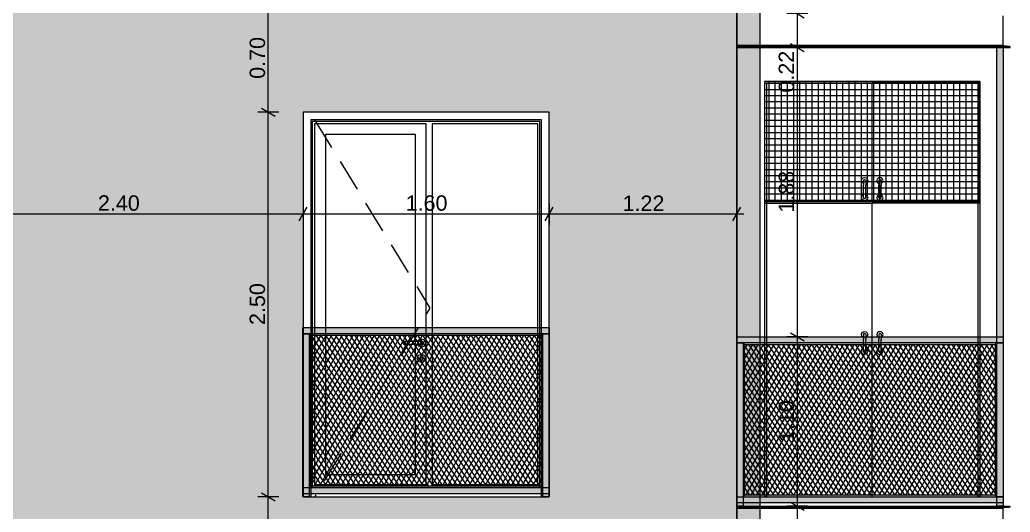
# Model space of a CAD drawing. Header units: millimetres. Extents: x 475206255 to 476720147, y 4620882299 to 4621447368.
# Drawn here: x 475423225 to 475429663, y 4621138845 to 4621142045 of the extents above; entities that cross this region are included whole.
import ezdxf

# ---------------------------------------------------------------- set-up
doc = ezdxf.new("R2010")
doc.units = ezdxf.units.MM
doc.header["$MEASUREMENT"] = 0
doc.linetypes.add('Hidden Line', pattern=[317.5, 211.666667, -105.833333])
for name, color, linetype, lineweight in [('2D Drafting - General_Pen_No__30_Pen_No__9_Pen_No__9_Pen_No__253', 252, 'Continuous', 0), ('2D Drafting - General_Pen_No__30_Pen_No__9_Pen_No__9_Pen_No__7', 7, 'Continuous', 0), ('2D Drafting - General_Pen_No__7_Pen_No__7', 7, 'Continuous', 0), ('Dimensioning - General_Pen_No__142', 142, 'Continuous', 0), ('New_2D Drafting - General_Pen_No__250', 7, 'Continuous', 0), ('New_2D Drafting - General_Pen_No__30_Pen_No__9_Pen_No__9_Pen_No__255', 255, 'Continuous', 0), ('New_2D Drafting - General_Pen_No__30_Pen_No__9_Pen_No__9_Pen_No__7', 7, 'Continuous', 0), ('New_2D Drafting - General_Pen_No__4', 7, 'Continuous', 0), ('New_2D Drafting - General_Pen_No__7', 7, 'Continuous', 0), ('New_reg_nak_Pen_No__7', 7, 'Continuous', 0), ('New_Structural - Bearing_Pen_No__250', 7, 'Continuous', 0), ('Structural - Bearing_Pen_No__7', 7, 'Continuous', 0), ('zoma_Pen_No__142', 142, 'Continuous', 0)]:
    doc.layers.add(name, color=color, linetype=linetype, lineweight=lineweight)
doc.layers.add('Dimensioning - General', color=7, linetype='Continuous')
doc.layers.add('zoma', color=7, linetype='Continuous')
doc.layers.add('New_2D Drafting - General_Pen_No__254', color=7, linetype='Continuous', lineweight=0, true_color=0xcccccc)
doc.styles.add('GENERATED_STYLE_2', font='arial.ttf')
doc.dimstyles.new('GENERATED_STYLE__1', dxfattribs={"dimtxt": 100, "dimasz": 68.640772, "dimexe": 0.18, "dimexo": 0.0625, "dimgap": 0, "dimtad": 1, "dimlfac": 0.001, "dimzin": 0, "dimdsep": 46, "dimtxsty": 'GENERATED_STYLE_2', "dimblk": 'ARROWHEAD_2', "dimblk1": 'ARROWHEAD_2', "dimblk2": 'ARROWHEAD_2', "dimcen": 0.09, "dimse1": 1, "dimse2": 1, "dimclrd": 142, "dimclre": 142, "dimclrt": 142, "dimadec": 0, "dimazin": 0, "dimtfac": 1, "dimtdec": 4, "dimtmove": 0, "dimatfit": 3, "dimfxl": 1, "dimtolj": 1, "dimtzin": 0, "dimarcsym": 0})
doc.dimstyles.new('GENERATED_STYLE__18', dxfattribs={"dimtxt": 100, "dimasz": 68.640772, "dimexe": 0.18, "dimexo": 0.0625, "dimgap": 0, "dimtad": 1, "dimtih": 1, "dimtoh": 1, "dimlfac": 0.001, "dimzin": 0, "dimdsep": 46, "dimtxsty": 'GENERATED_STYLE_2', "dimblk": 'ARROWHEAD_2', "dimblk1": 'ARROWHEAD_2', "dimblk2": 'ARROWHEAD_2', "dimcen": 0.09, "dimse1": 1, "dimse2": 1, "dimclrd": 142, "dimclre": 142, "dimclrt": 142, "dimadec": 0, "dimazin": 0, "dimtfac": 1, "dimtdec": 4, "dimtmove": 0, "dimatfit": 3, "dimfxl": 1, "dimtolj": 1, "dimtzin": 0, "dimarcsym": 0})
doc.dimstyles.new('GENERATED_STYLE__3', dxfattribs={"dimtxt": 200, "dimasz": 64.421331, "dimexe": 0.18, "dimexo": 3, "dimgap": 0, "dimtad": 1, "dimtih": 1, "dimtoh": 1, "dimlfac": 0.001, "dimzin": 0, "dimdsep": 46, "dimtxsty": 'GENERATED_STYLE_2', "dimblk": 'ARROWHEAD_2', "dimblk1": 'ARROWHEAD_2', "dimblk2": 'ARROWHEAD_2', "dimcen": 0.09, "dimclrd": 142, "dimclre": 142, "dimclrt": 142, "dimadec": 0, "dimazin": 0, "dimtfac": 1, "dimtdec": 4, "dimtmove": 0, "dimatfit": 3, "dimfxl": 1, "dimtolj": 1, "dimtzin": 0, "dimarcsym": 0})
pattern_1 = [(60, (475826095.757, 4621095193.19), (-25.9807621, 15), []), (124.306619, (475826095.757, 4621095193.19), (23.8156986, 11.25), [])]

# ---------------------------------------------------------------- blocks, each defined once
blk = doc.blocks.new('*D550', base_point=(475826095.8, 4621095193.2))
at = {"layer": 'Dimensioning - General_Pen_No__142', "color": 142, "linetype": 'Continuous', "lineweight": 0, "transparency": 16777216}
for p, q in [((475424908.2, 4621138945), (475424772.7, 4621138945)), ((475424795.3, 4621138971.1), (475424885.6, 4621138918.9)), ((475424840.5, 4621138244.9), (475424840.5, 4621138945)), ((475424908.2, 4621138244.9), (475424772.7, 4621138244.9)), ((475424795.3, 4621138271), (475424885.6, 4621138218.9))]:
    blk.add_line(p, q, dxfattribs=at)
at = {"layer": 'Dimensioning - General_Pen_No__142', "color": 142, "lineweight": 0, "transparency": 16777216, "insert": (475424820.5, 4621138461.5), "char_height": 100, "attachment_point": 7, "rotation": 90, "style": 'GENERATED_STYLE_2'}
blk.add_mtext('\\A1;{\\pql;\\fArial|b0|i0|c204|p0;\\W1.000000;0.70}', dxfattribs=at)
blk = doc.blocks.new('ARROWHEAD_2')
at = {"color": 0, "linetype": 'Continuous', "lineweight": 0}
for p, q in [((0, 0), (-1, 0)), ((-0.378, -0.655), (0.378, 0.655))]:
    blk.add_line(p, q, dxfattribs=at)
blk = doc.blocks.new('*D551', base_point=(475826095.8, 4621095193.2))
at = {"layer": 'Dimensioning - General_Pen_No__142', "color": 142, "linetype": 'Continuous', "lineweight": 0, "transparency": 16777216}
for p, q in [((475424908.2, 4621141444.9), (475424772.7, 4621141444.9)), ((475424795.3, 4621141471), (475424885.6, 4621141418.9)), ((475424840.5, 4621138945), (475424840.5, 4621141444.9)), ((475424908.2, 4621138945), (475424772.7, 4621138945)), ((475424795.3, 4621138971.1), (475424885.6, 4621138918.9))]:
    blk.add_line(p, q, dxfattribs=at)
at = {"layer": 'Dimensioning - General_Pen_No__142', "color": 142, "lineweight": 0, "transparency": 16777216, "insert": (475424820.5, 4621140061.5), "char_height": 100, "attachment_point": 7, "rotation": 90, "style": 'GENERATED_STYLE_2'}
blk.add_mtext('\\A1;{\\pql;\\fArial|b0|i0|c204|p0;\\W1.000000;2.50}', dxfattribs=at)
blk = doc.blocks.new('*D552', base_point=(475826095.8, 4621095193.2))
at = {"layer": 'Dimensioning - General_Pen_No__142', "color": 142, "linetype": 'Continuous', "lineweight": 0, "transparency": 16777216}
for p, q in [((475424908.2, 4621142145), (475424772.7, 4621142145)), ((475424795.3, 4621142171.1), (475424885.6, 4621142118.9)), ((475424840.5, 4621141444.9), (475424840.5, 4621142145)), ((475424908.2, 4621141444.9), (475424772.7, 4621141444.9)), ((475424795.3, 4621141471), (475424885.6, 4621141418.9))]:
    blk.add_line(p, q, dxfattribs=at)
at = {"layer": 'Dimensioning - General_Pen_No__142', "color": 142, "lineweight": 0, "transparency": 16777216, "insert": (475424820.5, 4621141661.5), "char_height": 100, "attachment_point": 7, "rotation": 90, "style": 'GENERATED_STYLE_2'}
blk.add_mtext('\\A1;{\\pql;\\fArial|b0|i0|c204|p0;\\W1.000000;0.70}', dxfattribs=at)
blk = doc.blocks.new('*D1528', base_point=(475826095.8, 4621095193.2))
at = {"layer": 'zoma_Pen_No__142', "color": 142, "linetype": 'Continuous', "lineweight": 0, "transparency": 16777216}
for p, q in [((475420940.3, 4621126583.3), (475420891.4, 4621126498.5)), ((475420915.9, 4621126477.3), (475420915.9, 4621126604.5)), ((475427440.3, 4621126583.3), (475427391.4, 4621126498.5)), ((475427415.9, 4621126477.3), (475427415.9, 4621126604.5)), ((475420915.9, 4621126540.9), (475427415.9, 4621126540.9))]:
    blk.add_line(p, q, dxfattribs=at)
at = {"layer": 'zoma_Pen_No__142', "color": 142, "lineweight": 0, "transparency": 16777216, "char_height": 200, "attachment_point": 7, "style": 'GENERATED_STYLE_2'}
for s, insert in [('\\A1;{\\pql;\\fArial|b0|i0|c204|p0;\\W1.000000;6.50}', (475423898.9, 4621126580.9)), ('\\A1;{\\pql;\\fArial|b0|i0|c204|p0;\\W1.000000;0.40}', (475426857.5, 4621126580.9))]:
    blk.add_mtext(s, dxfattribs=dict(at, insert=insert))
blk = doc.blocks.new('*D1529', base_point=(475826095.8, 4621095193.2))
at = {"layer": 'zoma_Pen_No__142', "color": 142, "linetype": 'Continuous', "lineweight": 0, "transparency": 16777216}
for p, q in [((475427440.3, 4621126583.3), (475427391.4, 4621126498.5)), ((475427415.9, 4621126477.3), (475427415.9, 4621126604.5)), ((475427791.4, 4621126498.5), (475427840.3, 4621126583.3)), ((475427815.9, 4621126477.3), (475427815.9, 4621126604.5)), ((475427415.9, 4621126540.9), (475427815.9, 4621126540.9)), ((475427815.9, 4621126540.9), (475427857.3, 4621126540.9))]:
    blk.add_line(p, q, dxfattribs=at)
blk = doc.blocks.new('*D1846', base_point=(475826095.8, 4621095193.2))
at = {"layer": 'Dimensioning - General_Pen_No__142', "color": 142, "linetype": 'Continuous', "lineweight": 0, "transparency": 16777216}
for p, q in [((475428347.2, 4621138885), (475428211.7, 4621138885)), ((475428234.3, 4621138911), (475428324.6, 4621138858.9)), ((475428279.4, 4621138665), (475428279.4, 4621138885)), ((475428234.3, 4621138691), (475428324.6, 4621138638.9)), ((475428347.2, 4621138665), (475428211.7, 4621138665))]:
    blk.add_line(p, q, dxfattribs=at)
blk = doc.blocks.new('*D1847', base_point=(475826095.8, 4621095193.2))
at = {"layer": 'Dimensioning - General_Pen_No__142', "color": 142, "linetype": 'Continuous', "lineweight": 0, "transparency": 16777216}
for p, q in [((475428347.2, 4621139985), (475428211.7, 4621139985)), ((475428234.3, 4621140011), (475428324.6, 4621139958.9)), ((475428279.4, 4621138885), (475428279.4, 4621139985)), ((475428347.2, 4621138885), (475428211.7, 4621138885)), ((475428234.3, 4621138911), (475428324.6, 4621138858.9))]:
    blk.add_line(p, q, dxfattribs=at)
at = {"layer": 'Dimensioning - General_Pen_No__142', "color": 142, "lineweight": 0, "transparency": 16777216, "insert": (475428259.4, 4621139301.5), "char_height": 100, "attachment_point": 7, "rotation": 90, "style": 'GENERATED_STYLE_2'}
blk.add_mtext('\\A1;{\\pql;\\fArial|b0|i0|c204|p0;\\W1.000000;1.10}', dxfattribs=at)
blk = doc.blocks.new('*D1848', base_point=(475826095.8, 4621095193.2))
at = {"layer": 'Dimensioning - General_Pen_No__142', "color": 142, "linetype": 'Continuous', "lineweight": 0, "transparency": 16777216}
for p, q in [((475428234.3, 4621141891), (475428324.6, 4621141838.9)), ((475428347.2, 4621141865), (475428211.7, 4621141865)), ((475428279.4, 4621139985), (475428279.4, 4621141865)), ((475428347.2, 4621139985), (475428211.7, 4621139985)), ((475428234.3, 4621140011), (475428324.6, 4621139958.9))]:
    blk.add_line(p, q, dxfattribs=at)
at = {"layer": 'Dimensioning - General_Pen_No__142', "color": 142, "lineweight": 0, "transparency": 16777216, "char_height": 100, "attachment_point": 7, "rotation": 90, "style": 'GENERATED_STYLE_2'}
for s, insert in [('\\A1;{\\pql;\\fArial|b0|i0|c204|p0;\\W1.000000;0.22}', (475428259.4, 4621141571.9)), ('\\A1;{\\pql;\\fArial|b0|i0|c204|p0;\\W1.000000;1.88}', (475428259.4, 4621140791.5))]:
    blk.add_mtext(s, dxfattribs=dict(at, insert=insert))
blk = doc.blocks.new('*D1849', base_point=(475826095.8, 4621095193.2))
at = {"layer": 'Dimensioning - General_Pen_No__142', "color": 142, "linetype": 'Continuous', "lineweight": 0, "transparency": 16777216}
for p, q in [((475428347.2, 4621142085), (475428211.7, 4621142085)), ((475428234.3, 4621142111), (475428324.6, 4621142058.9)), ((475428279.4, 4621141865), (475428279.4, 4621142085)), ((475428234.3, 4621141891), (475428324.6, 4621141838.9)), ((475428347.2, 4621141865), (475428211.7, 4621141865))]:
    blk.add_line(p, q, dxfattribs=at)
blk = doc.blocks.new('*D2302', base_point=(475826095.8, 4621095193.2))
at = {"layer": 'Dimensioning - General_Pen_No__142', "color": 142, "linetype": 'Continuous', "lineweight": 0, "transparency": 16777216}
for p, q in [((475426640.6, 4621140737.8), (475426692.7, 4621140828.1)), ((475426666.7, 4621140850.6), (475426666.7, 4621140715.2)), ((475427860.6, 4621140737.8), (475427912.7, 4621140828.1)), ((475427886.6, 4621140850.6), (475427886.6, 4621140715.2)), ((475427886.6, 4621140782.9), (475426666.7, 4621140782.9)), ((475427930.8, 4621140782.9), (475427886.6, 4621140782.9))]:
    blk.add_line(p, q, dxfattribs=at)
at = {"layer": 'Dimensioning - General_Pen_No__142', "color": 142, "lineweight": 0, "transparency": 16777216, "insert": (475427143.2, 4621140802.9), "char_height": 100, "attachment_point": 7, "style": 'GENERATED_STYLE_2'}
blk.add_mtext('\\A1;{\\pql;\\fArial|b0|i0|c204|p0;\\W1.000000;1.22}', dxfattribs=at)
blk = doc.blocks.new('*D2303', base_point=(475826095.8, 4621095193.2))
at = {"layer": 'Dimensioning - General_Pen_No__142', "color": 142, "linetype": 'Continuous', "lineweight": 0, "transparency": 16777216}
for p, q in [((475425040.6, 4621140737.8), (475425092.7, 4621140828.1)), ((475425066.7, 4621140850.6), (475425066.7, 4621140715.2)), ((475426640.6, 4621140737.8), (475426692.7, 4621140828.1)), ((475426666.7, 4621140850.6), (475426666.7, 4621140715.2)), ((475426666.7, 4621140782.9), (475425066.7, 4621140782.9))]:
    blk.add_line(p, q, dxfattribs=at)
at = {"layer": 'Dimensioning - General_Pen_No__142', "color": 142, "lineweight": 0, "transparency": 16777216, "insert": (475425733.2, 4621140802.9), "char_height": 100, "attachment_point": 7, "style": 'GENERATED_STYLE_2'}
blk.add_mtext('\\A1;{\\pql;\\fArial|b0|i0|c204|p0;\\W1.000000;1.60}', dxfattribs=at)
blk = doc.blocks.new('*D2304', base_point=(475826095.8, 4621095193.2))
at = {"layer": 'Dimensioning - General_Pen_No__142', "color": 142, "linetype": 'Continuous', "lineweight": 0, "transparency": 16777216}
for p, q in [((475422640.2, 4621140737.8), (475422692.3, 4621140828.1)), ((475422666.3, 4621140850.6), (475422666.3, 4621140715.2)), ((475425040.6, 4621140737.8), (475425092.7, 4621140828.1)), ((475425066.7, 4621140850.6), (475425066.7, 4621140715.2)), ((475425066.7, 4621140782.9), (475422666.3, 4621140782.9))]:
    blk.add_line(p, q, dxfattribs=at)
at = {"layer": 'Dimensioning - General_Pen_No__142', "color": 142, "lineweight": 0, "transparency": 16777216, "insert": (475423733, 4621140802.9), "char_height": 100, "attachment_point": 7, "style": 'GENERATED_STYLE_2'}
blk.add_mtext('\\A1;{\\pql;\\fArial|b0|i0|c204|p0;\\W1.000000;2.40}', dxfattribs=at)

msp = doc.modelspace()

# ---------------------------------------------------------------- hatches: boundary and pattern name
at = {"layer": '2D Drafting - General_Pen_No__30_Pen_No__9_Pen_No__9_Pen_No__253', "linetype": 'Continuous', "lineweight": 0}
h = msp.add_hatch(dxfattribs=at)
h.set_pattern_fill('BRICK___RUNNING_BOND', color=252, style=0, pattern_type=2)
h.set_pattern_definition([(180, (475382668.45, 4621135278.51), (0, 66.64), []), (90, (475382668.45, 4621135278.5), (244.8, 0), [66.64, -66.64]), (90, (475382546.05, 4621135345.15), (244.8, 0), [66.64, -66.64])])
h.paths.add_polyline_path([(475407116.097, 4621132444.943), (475407116.097, 4621145744.536), (475427886.496, 4621145744.536), (475427886.496, 4621132444.943), (475424099.531, 4621132444.942), (475422915.902, 4621132444.943), (475420516.519, 4621132444.943), (475420516.519, 4621135044.943), (475418016.519, 4621135044.943), (475418016.519, 4621132444.943), (475417816.698, 4621132444.943), (475417816.698, 4621135044.924), (475414016.698, 4621135044.924), (475414016.698, 4621132444.943), (475413616.479, 4621132444.943), (475411316.097, 4621132444.943), (475411316.097, 4621145344.955), (475409845.506, 4621145344.955), (475409816.623, 4621145344.955), (475407515.336, 4621145344.955), (475407515.336, 4621135744.944), (475407515.336, 4621135044.961), (475407516.097, 4621135044.961), (475407516.097, 4621132545), (475407516.097, 4621132444.943)])
h.paths.add_polyline_path([(475411816.173, 4621143044.943), (475411816.173, 4621144644.943), (475413416.173, 4621144644.943), (475413416.173, 4621143044.943)], flags=0)
h.paths.add_polyline_path([(475411816.178, 4621135044.943), (475413416.178, 4621135044.943), (475413416.178, 4621133444.942), (475411816.178, 4621133444.942)], flags=0)
h.paths.add_polyline_path([(475413416.178, 4621136644.942), (475411816.178, 4621136644.942), (475411816.178, 4621138244.943), (475413416.178, 4621138244.943)], flags=0)
h.paths.add_polyline_path([(475413416.178, 4621139844.942), (475411816.178, 4621139844.942), (475411816.178, 4621141444.943), (475413416.178, 4621141444.943)], flags=0)
h.paths.add_polyline_path([(475414016.097, 4621135464.943), (475422915.902, 4621135464.943), (475422915.902, 4621135684.943), (475418666.092, 4621135684.943), (475418666.092, 4621135744.932), (475418666.092, 4621135744.944), (475418666.092, 4621138244.955), (475418666.092, 4621138664.943), (475422915.902, 4621138664.943), (475422915.902, 4621138884.943), (475418666.092, 4621138884.943), (475418666.092, 4621141864.943), (475422915.902, 4621141864.943), (475422915.902, 4621142084.943), (475420066.548, 4621142084.943), (475420066.548, 4621144644.937), (475419166.549, 4621144644.937), (475419166.549, 4621142084.943), (475418666.092, 4621142084.943), (475418666.092, 4621145064.943), (475422915.902, 4621145064.943), (475422915.902, 4621145284.943), (475414016.097, 4621145284.943), (475414016.097, 4621145064.943), (475417166.094, 4621145064.943), (475417166.094, 4621142084.943), (475414016.097, 4621142084.943), (475414016.097, 4621141864.943), (475417166.094, 4621141864.943), (475417166.094, 4621138884.943), (475414016.097, 4621138884.943), (475414016.097, 4621138664.943), (475417166.094, 4621138664.943), (475417166.094, 4621138244.955), (475417166.094, 4621135744.944), (475417166.094, 4621135744.924), (475417166.094, 4621135684.943), (475414016.097, 4621135684.943)], flags=0)
h.paths.add_polyline_path([(475416466.026, 4621135744.913), (475416466.026, 4621138244.923), (475414866.018, 4621138244.923), (475414866.018, 4621135744.913)], flags=0)
h.paths.add_polyline_path([(475414866.026, 4621144644.918), (475416466.035, 4621144644.918), (475416466.035, 4621142144.923), (475414866.026, 4621142144.923)], flags=0)
h.paths.add_polyline_path([(475416466.035, 4621138944.924), (475414866.026, 4621138944.924), (475414866.026, 4621141444.918), (475416466.035, 4621141444.918)], flags=0)
h.paths.add_polyline_path([(475419166.549, 4621138944.945), (475420066.548, 4621138944.945), (475420066.548, 4621141444.94), (475419166.549, 4621141444.94)], flags=0)
h.paths.add_polyline_path([(475419166.549, 4621138244.94), (475419166.549, 4621135744.945), (475420066.548, 4621135744.945), (475420066.548, 4621138244.94)], flags=0)
h.paths.add_polyline_path([(475422666.097, 4621132544.993), (475421066.097, 4621132544.993), (475421066.097, 4621135044.993), (475422666.097, 4621135044.993)], flags=0)
h.paths.add_polyline_path([(475421066.097, 4621144644.939), (475421066.097, 4621142144.943), (475422666.097, 4621142144.943), (475422666.097, 4621144644.939)], flags=0)
h.paths.add_polyline_path([(475421066.105, 4621138944.931), (475422666.097, 4621138944.931), (475422666.097, 4621138944.943), (475422666.097, 4621141444.937), (475421766.097, 4621141444.937), (475421066.105, 4621141444.937)], flags=0)
h.paths.add_polyline_path([(475421066.105, 4621135744.929), (475422666.097, 4621135744.929), (475422666.097, 4621135744.943), (475422666.097, 4621138244.94), (475421766.097, 4621138244.94), (475421066.105, 4621138244.94)], flags=0)
h.paths.add_polyline_path([(475425066.474, 4621132544.995), (475426666.486, 4621132544.995), (475426666.477, 4621135044.946), (475425066.477, 4621135044.941)], flags=0)
h.paths.add_polyline_path([(475425066.502, 4621135744.936), (475426666.511, 4621135744.936), (475426666.511, 4621138244.935), (475425066.511, 4621138244.941)], flags=0)
h.paths.add_polyline_path([(475426666.511, 4621142144.937), (475426666.511, 4621144644.941), (475425066.511, 4621144644.941), (475425066.509, 4621142144.937)], flags=0)
h.paths.add_polyline_path([(475426666.514, 4621138944.999), (475426666.514, 4621141444.941), (475425066.511, 4621141444.941), (475425066.509, 4621138944.999)], flags=0)
at = {"layer": 'New_2D Drafting - General_Pen_No__254', "linetype": 'Continuous', "lineweight": 0, "true_color": 0xcccccc}
h = msp.add_hatch(dxfattribs=at)
h.set_pattern_fill('GRID_100X100', color=254, style=0, pattern_type=2)
h.set_pattern_definition([(0, (475826095.757, 4621095193.19), (0, 40), []), (90, (475826095.757, 4621095193.19), (-40, 0), [])])
h.paths.add_polyline_path([(475428066.347, 4621140864.952), (475429466.347, 4621140864.952), (475429466.347, 4621141644.952), (475428066.347, 4621141644.952)])
at = {"layer": 'New_2D Drafting - General_Pen_No__30_Pen_No__9_Pen_No__9_Pen_No__255', "linetype": 'Continuous', "lineweight": 0}
for points in [[(475427886.494, 4621145044.543), (475428036.494, 4621145044.543), (475428036.479, 4621130294.917), (475427886.479, 4621130294.917)], [(475429616.13, 4621141864.952), (475429616.13, 4621138944.952), (475429576.13, 4621138944.952), (475429576.13, 4621141864.952)], [(475426665.596, 4621140044.995), (475426665.596, 4621140004.995), (475425065.596, 4621140004.995), (475425065.596, 4621140044.995)], [(475425105.603, 4621138944.994), (475425065.596, 4621138944.994), (475425065.596, 4621140004.995), (475425105.603, 4621140004.995)], [(475425105.603, 4621139004.994), (475425115.603, 4621139014.994), (475425115.603, 4621139994.995), (475425105.603, 4621140004.995)], [(475426615.603, 4621139994.995), (475426625.603, 4621140004.995), (475425105.603, 4621140004.995), (475425115.603, 4621139994.995)], [(475426615.603, 4621139014.994), (475426625.603, 4621139004.994), (475426625.603, 4621140004.995), (475426615.603, 4621139994.995)], [(475426665.609, 4621138944.994), (475426625.603, 4621138944.994), (475426625.603, 4621140004.995), (475426665.609, 4621140004.995)], [(475429616.13, 4621139984.953), (475429616.13, 4621139944.953), (475427886.438, 4621139944.953), (475427886.438, 4621139984.953)], [(475427926.445, 4621138884.952), (475427886.438, 4621138884.952), (475427886.438, 4621139944.953), (475427926.445, 4621139944.953)], [(475427926.445, 4621138944.952), (475427936.445, 4621138954.952), (475427936.445, 4621139934.953), (475427926.445, 4621139944.953)], [(475429566.124, 4621139934.953), (475429576.124, 4621139944.953), (475427926.445, 4621139944.953), (475427936.445, 4621139934.953)], [(475429566.124, 4621138954.952), (475429576.124, 4621138944.952), (475429576.124, 4621139944.953), (475429566.124, 4621139934.953)], [(475429616.13, 4621138884.952), (475429576.124, 4621138884.952), (475429576.124, 4621139944.953), (475429616.13, 4621139944.953)], [(475426665.609, 4621139004.994), (475426665.609, 4621138964.994), (475425065.596, 4621138964.994), (475425065.596, 4621139004.994)], [(475426625.603, 4621139004.994), (475426615.603, 4621139014.994), (475425115.603, 4621139014.994), (475425105.603, 4621139004.994)], [(475429616.13, 4621138944.952), (475429616.13, 4621138904.952), (475427886.438, 4621138904.952), (475427886.438, 4621138944.952)], [(475429576.124, 4621138944.952), (475429566.124, 4621138954.952), (475427936.445, 4621138954.952), (475427926.445, 4621138944.952)]]:
    msp.add_hatch(color=255, dxfattribs=at).paths.add_polyline_path(points)
at = {"layer": 'New_2D Drafting - General_Pen_No__7', "linetype": 'Continuous', "lineweight": 0}
h = msp.add_hatch(dxfattribs=at)
h.set_pattern_fill('BATT_INSULATION', style=0, pattern_type=2)
h.set_pattern_definition(pattern_1)
h.paths.add_polyline_path([(475425115.603, 4621139994.995), (475426615.603, 4621139994.995), (475426615.603, 4621139014.994), (475425115.603, 4621139014.994)])
h = msp.add_hatch(dxfattribs=at)
h.set_pattern_fill('BATT_INSULATION', style=0, pattern_type=2)
h.set_pattern_definition(pattern_1)
h.paths.add_polyline_path([(475427936.445, 4621139934.953), (475429566.124, 4621139934.953), (475429566.124, 4621138954.952), (475427936.445, 4621138954.952)])

# ---------------------------------------------------------------- linework, layer by layer
at = {"layer": '2D Drafting - General_Pen_No__30_Pen_No__9_Pen_No__9_Pen_No__7', "color": 7, "linetype": 'Continuous', "lineweight": 0, "flags": 128}
msp.add_lwpolyline([(475407116.097, 4621145744.536), (475427886.496, 4621145744.536), (475427886.496, 4621132444.943), (475424099.531, 4621132444.942), (475422915.902, 4621132444.943)], dxfattribs=at)
msp.add_lwpolyline([(475426666.514, 4621138944.999), (475426666.514, 4621141444.941), (475425066.511, 4621141444.941), (475425066.509, 4621138944.999)], close=True, dxfattribs=at)
at = {"layer": '2D Drafting - General_Pen_No__7_Pen_No__7', "color": 7, "linetype": 'Continuous', "lineweight": 0, "flags": 128}
for points in [[(475425070.602, 4621138944.935), (475426666.485, 4621138944.94), (475426666.477, 4621141444.941), (475425066.477, 4621141444.935)], [(475425066.477, 4621141444.935), (475425066.485, 4621138944.935), (475425070.602, 4621138944.935)]]:
    msp.add_lwpolyline(points, dxfattribs=at)
for points in [[(475426616.477, 4621141394.939), (475425116.477, 4621141394.934), (475425116.485, 4621138944.935), (475426616.485, 4621138944.942)], [(475426606.477, 4621141384.939), (475425126.477, 4621141384.934), (475425126.485, 4621139004.937), (475426606.485, 4621139004.942)], [(475425866.481, 4621141369.937), (475425141.477, 4621141369.934), (475425141.485, 4621139024.937), (475425866.485, 4621139024.939)], [(475426591.477, 4621141369.939), (475425906.477, 4621141369.937), (475425906.485, 4621139024.939), (475426591.485, 4621139024.942)], [(475425796.477, 4621141299.936), (475425211.477, 4621141299.934), (475425211.485, 4621139089.937), (475425796.485, 4621139089.939)]]:
    msp.add_lwpolyline(points, close=True, dxfattribs=at)
at = {"layer": '2D Drafting - General_Pen_No__7_Pen_No__7', "color": 7, "linetype": 'Hidden Line', "lineweight": 0, "flags": 128}
msp.add_lwpolyline([(475425141.481, 4621141394.937), (475425891.477, 4621140170.811), (475425142.25, 4621138946.222)], dxfattribs=at)
at = {"layer": 'New_2D Drafting - General_Pen_No__250', "color": 7, "linetype": 'Continuous', "lineweight": 0, "flags": 128}
msp.add_lwpolyline([(475428066.347, 4621140864.952), (475429466.347, 4621140864.952), (475429466.347, 4621141644.952), (475428066.347, 4621141644.952)], close=True, dxfattribs=at)
at = {"layer": 'New_2D Drafting - General_Pen_No__30_Pen_No__9_Pen_No__9_Pen_No__7', "color": 7, "linetype": 'Continuous', "lineweight": 0, "flags": 128}
for points in [[(475427886.494, 4621145044.543), (475428036.494, 4621145044.543), (475428036.479, 4621130294.917), (475427886.479, 4621130294.917)], [(475429616.13, 4621141864.952), (475429616.13, 4621138944.952), (475429576.13, 4621138944.952), (475429576.13, 4621141864.952)], [(475426665.596, 4621140044.995), (475426665.596, 4621140004.995), (475425065.596, 4621140004.995), (475425065.596, 4621140044.995)], [(475425105.603, 4621138944.994), (475425065.596, 4621138944.994), (475425065.596, 4621140004.995), (475425105.603, 4621140004.995)], [(475425105.603, 4621139004.994), (475425115.603, 4621139014.994), (475425115.603, 4621139994.995), (475425105.603, 4621140004.995)], [(475426615.603, 4621139994.995), (475426625.603, 4621140004.995), (475425105.603, 4621140004.995), (475425115.603, 4621139994.995)], [(475426615.603, 4621139014.994), (475426625.603, 4621139004.994), (475426625.603, 4621140004.995), (475426615.603, 4621139994.995)], [(475426665.609, 4621138944.994), (475426625.603, 4621138944.994), (475426625.603, 4621140004.995), (475426665.609, 4621140004.995)], [(475429616.13, 4621139984.953), (475429616.13, 4621139944.953), (475427886.438, 4621139944.953), (475427886.438, 4621139984.953)], [(475427926.445, 4621138884.952), (475427886.438, 4621138884.952), (475427886.438, 4621139944.953), (475427926.445, 4621139944.953)], [(475427926.445, 4621138944.952), (475427936.445, 4621138954.952), (475427936.445, 4621139934.953), (475427926.445, 4621139944.953)], [(475429566.124, 4621139934.953), (475429576.124, 4621139944.953), (475427926.445, 4621139944.953), (475427936.445, 4621139934.953)], [(475429566.124, 4621138954.952), (475429576.124, 4621138944.952), (475429576.124, 4621139944.953), (475429566.124, 4621139934.953)], [(475429616.13, 4621138884.952), (475429576.124, 4621138884.952), (475429576.124, 4621139944.953), (475429616.13, 4621139944.953)], [(475426665.609, 4621139004.994), (475426665.609, 4621138964.994), (475425065.596, 4621138964.994), (475425065.596, 4621139004.994)], [(475426625.603, 4621139004.994), (475426615.603, 4621139014.994), (475425115.603, 4621139014.994), (475425105.603, 4621139004.994)], [(475429616.13, 4621138944.952), (475429616.13, 4621138904.952), (475427886.438, 4621138904.952), (475427886.438, 4621138944.952)], [(475429576.124, 4621138944.952), (475429566.124, 4621138954.952), (475427936.445, 4621138954.952), (475427926.445, 4621138944.952)]]:
    msp.add_lwpolyline(points, close=True, dxfattribs=at)
at = {"layer": 'New_2D Drafting - General_Pen_No__4', "color": 7, "linetype": 'Continuous', "lineweight": 0, "flags": 128}
for points in [[(475425115.603, 4621139994.995), (475426615.603, 4621139994.995), (475426615.603, 4621139014.994), (475425115.603, 4621139014.994)], [(475427936.445, 4621139934.953), (475429566.124, 4621139934.953), (475429566.124, 4621138954.952), (475427936.445, 4621138954.952)]]:
    msp.add_lwpolyline(points, close=True, dxfattribs=at)
at = {"layer": 'New_reg_nak_Pen_No__7', "color": 7, "linetype": 'Continuous', "lineweight": 0}
for p, q in [((475429616.443, 4621141864.952), (475429662.769, 4621141864.952)), ((475429616.443, 4621138884.952), (475429662.769, 4621138884.952))]:
    msp.add_line(p, q, dxfattribs=at)
at = {"layer": 'New_Structural - Bearing_Pen_No__250', "color": 7, "linetype": 'Continuous', "lineweight": 0}
for p, q in [((475428766.347, 4621141644.952), (475428066.347, 4621141644.952)), ((475428066.347, 4621141644.952), (475428066.347, 4621140864.952)), ((475429454.347, 4621141632.952), (475428078.347, 4621141632.952)), ((475428078.347, 4621141632.952), (475428078.347, 4621140864.952)), ((475428766.347, 4621141644.952), (475429466.347, 4621141644.952)), ((475428766.347, 4621140864.952), (475428766.347, 4621141632.952)), ((475429454.347, 4621140864.952), (475429454.347, 4621141632.952)), ((475429466.347, 4621141644.952), (475429466.347, 4621140864.952)), ((475428696.347, 4621140999.952), (475428699.027, 4621141009.952)), ((475428699.027, 4621140989.952), (475428696.347, 4621140999.952)), ((475428699.027, 4621141009.952), (475428706.347, 4621141017.272)), ((475428706.347, 4621140982.631), (475428699.027, 4621140989.952)), ((475428706.347, 4621141017.272), (475428716.347, 4621141019.952)), ((475428709.347, 4621140999.952), (475428710.285, 4621141003.452)), ((475428709.347, 4621140999.952), (475428709.347, 4621140995.932)), ((475428709.347, 4621140995.932), (475428709.347, 4621140984.952)), ((475428709.347, 4621140984.952), (475428709.347, 4621140969.952)), ((475428710.285, 4621141003.452), (475428712.847, 4621141006.014)), ((475428712.847, 4621141006.014), (475428716.347, 4621141006.952)), ((475428716.347, 4621141019.952), (475428726.347, 4621141017.272)), ((475428716.347, 4621141006.952), (475428719.847, 4621141006.014)), ((475428719.847, 4621141006.014), (475428722.41, 4621141003.452)), ((475428722.41, 4621141003.452), (475428723.347, 4621140999.952)), ((475428723.347, 4621140999.952), (475428723.347, 4621140995.932)), ((475428723.347, 4621140995.932), (475428723.347, 4621140984.952)), ((475428723.347, 4621140984.952), (475428723.347, 4621140969.952)), ((475428726.347, 4621141017.272), (475428733.668, 4621141009.952)), ((475428733.668, 4621140989.952), (475428726.347, 4621140982.631)), ((475428733.668, 4621141009.952), (475428736.347, 4621140999.952)), ((475428736.347, 4621140999.952), (475428733.668, 4621140989.952)), ((475428799.027, 4621141009.952), (475428796.347, 4621140999.952)), ((475428796.347, 4621140999.952), (475428799.027, 4621140989.952)), ((475428806.347, 4621141017.272), (475428799.027, 4621141009.952)), ((475428799.027, 4621140989.952), (475428806.347, 4621140982.631)), ((475428816.347, 4621141019.952), (475428806.347, 4621141017.272)), ((475428810.285, 4621141003.452), (475428809.347, 4621140999.952)), ((475428809.347, 4621140999.952), (475428809.347, 4621140995.932)), ((475428809.347, 4621140995.932), (475428809.347, 4621140984.952)), ((475428809.347, 4621140984.952), (475428809.347, 4621140969.952)), ((475428812.847, 4621141006.014), (475428810.285, 4621141003.452)), ((475428816.347, 4621141006.952), (475428812.847, 4621141006.014)), ((475428826.347, 4621141017.272), (475428816.347, 4621141019.952)), ((475428819.847, 4621141006.014), (475428816.347, 4621141006.952)), ((475428822.41, 4621141003.452), (475428819.847, 4621141006.014)), ((475428823.347, 4621140999.952), (475428822.41, 4621141003.452)), ((475428823.347, 4621140999.952), (475428823.347, 4621140995.932)), ((475428823.347, 4621140995.932), (475428823.347, 4621140984.952)), ((475428823.347, 4621140984.952), (475428823.347, 4621140969.952)), ((475428833.668, 4621141009.952), (475428826.347, 4621141017.272)), ((475428826.347, 4621140982.631), (475428833.668, 4621140989.952)), ((475428836.347, 4621140999.952), (475428833.668, 4621141009.952)), ((475428833.668, 4621140989.952), (475428836.347, 4621140999.952)), ((475428709.347, 4621140981.827), (475428706.347, 4621140982.631)), ((475428709.347, 4621140919.952), (475428709.347, 4621140969.952)), ((475428709.347, 4621140904.952), (475428709.347, 4621140919.952)), ((475428726.347, 4621140982.631), (475428723.347, 4621140981.827)), ((475428723.347, 4621140919.952), (475428723.347, 4621140969.952)), ((475428723.347, 4621140904.952), (475428723.347, 4621140919.952)), ((475428806.347, 4621140982.631), (475428809.347, 4621140981.827)), ((475428809.347, 4621140919.952), (475428809.347, 4621140969.952)), ((475428809.347, 4621140904.952), (475428809.347, 4621140919.952)), ((475428823.347, 4621140981.827), (475428826.347, 4621140982.631)), ((475428823.347, 4621140919.952), (475428823.347, 4621140969.952)), ((475428823.347, 4621140904.952), (475428823.347, 4621140919.952)), ((475428766.347, 4621140864.952), (475428066.347, 4621140864.952)), ((475428066.347, 4621140864.952), (475428066.347, 4621138944.952)), ((475428078.347, 4621140864.952), (475428066.347, 4621140864.952)), ((475428078.347, 4621140864.952), (475428078.347, 4621138944.952)), ((475428696.347, 4621140889.952), (475428699.027, 4621140899.952)), ((475428699.027, 4621140879.952), (475428696.347, 4621140889.952)), ((475428699.027, 4621140899.952), (475428706.347, 4621140907.272)), ((475428706.347, 4621140872.631), (475428699.027, 4621140879.952)), ((475428706.347, 4621140907.272), (475428709.347, 4621140908.076)), ((475428716.347, 4621140869.952), (475428706.347, 4621140872.631)), ((475428709.347, 4621140893.971), (475428709.347, 4621140904.952)), ((475428709.347, 4621140889.952), (475428709.347, 4621140893.971)), ((475428710.285, 4621140886.452), (475428709.347, 4621140889.952)), ((475428712.847, 4621140883.89), (475428710.285, 4621140886.452)), ((475428716.347, 4621140882.952), (475428712.847, 4621140883.89)), ((475428719.847, 4621140883.89), (475428716.347, 4621140882.952)), ((475428726.347, 4621140872.631), (475428716.347, 4621140869.952)), ((475428722.41, 4621140886.452), (475428719.847, 4621140883.89)), ((475428723.347, 4621140889.952), (475428722.41, 4621140886.452)), ((475428723.347, 4621140908.076), (475428726.347, 4621140907.272)), ((475428723.347, 4621140893.971), (475428723.347, 4621140904.952)), ((475428723.347, 4621140889.952), (475428723.347, 4621140893.971)), ((475428726.347, 4621140907.272), (475428733.668, 4621140899.952)), ((475428733.668, 4621140879.952), (475428726.347, 4621140872.631)), ((475428733.668, 4621140899.952), (475428736.347, 4621140889.952)), ((475428736.347, 4621140889.952), (475428733.668, 4621140879.952)), ((475428766.347, 4621140864.952), (475429466.347, 4621140864.952)), ((475428799.027, 4621140899.952), (475428796.347, 4621140889.952)), ((475428796.347, 4621140889.952), (475428799.027, 4621140879.952)), ((475428806.347, 4621140907.272), (475428799.027, 4621140899.952)), ((475428799.027, 4621140879.952), (475428806.347, 4621140872.631)), ((475428809.347, 4621140908.076), (475428806.347, 4621140907.272)), ((475428806.347, 4621140872.631), (475428816.347, 4621140869.952)), ((475428809.347, 4621140893.971), (475428809.347, 4621140904.952)), ((475428809.347, 4621140889.952), (475428809.347, 4621140893.971)), ((475428809.347, 4621140889.952), (475428810.285, 4621140886.452)), ((475428810.285, 4621140886.452), (475428812.847, 4621140883.89)), ((475428812.847, 4621140883.89), (475428816.347, 4621140882.952)), ((475428816.347, 4621140882.952), (475428819.847, 4621140883.89)), ((475428816.347, 4621140869.952), (475428826.347, 4621140872.631)), ((475428819.847, 4621140883.89), (475428822.41, 4621140886.452)), ((475428822.41, 4621140886.452), (475428823.347, 4621140889.952)), ((475428826.347, 4621140907.272), (475428823.347, 4621140908.076)), ((475428823.347, 4621140893.971), (475428823.347, 4621140904.952)), ((475428823.347, 4621140889.952), (475428823.347, 4621140893.971)), ((475428833.668, 4621140899.952), (475428826.347, 4621140907.272)), ((475428826.347, 4621140872.631), (475428833.668, 4621140879.952)), ((475428836.347, 4621140889.952), (475428833.668, 4621140899.952)), ((475428833.668, 4621140879.952), (475428836.347, 4621140889.952)), ((475429454.347, 4621138944.952), (475429454.347, 4621140864.952)), ((475429466.347, 4621140864.952), (475429466.347, 4621138944.952)), ((475428066.347, 4621140852.952), (475428766.347, 4621140852.952)), ((475428766.347, 4621138944.952), (475428766.347, 4621140852.952)), ((475429466.347, 4621140852.952), (475428766.347, 4621140852.952)), ((475428706.347, 4621140017.272), (475428716.347, 4621140019.952)), ((475428716.347, 4621140019.952), (475428726.347, 4621140017.272)), ((475428816.347, 4621140019.952), (475428806.347, 4621140017.272)), ((475428826.347, 4621140017.272), (475428816.347, 4621140019.952)), ((475425725.592, 4621139954.937), (475425718.521, 4621139952.008)), ((475425726.733, 4621139954.937), (475425725.592, 4621139954.937)), ((475425729.985, 4621139954.937), (475425726.733, 4621139954.937)), ((475425734.851, 4621139954.937), (475425729.985, 4621139954.937)), ((475425740.592, 4621139954.937), (475425734.851, 4621139954.937)), ((475425820.592, 4621139954.938), (475425740.592, 4621139954.937)), ((475425811.271, 4621139954.938), (475425812.209, 4621139958.438)), ((475425812.209, 4621139958.438), (475425822.092, 4621139968.32)), ((475425826.332, 4621139954.938), (475425820.592, 4621139954.938)), ((475425822.092, 4621139968.32), (475425835.592, 4621139971.938)), ((475425831.198, 4621139954.938), (475425826.332, 4621139954.938)), ((475425834.45, 4621139954.938), (475425831.198, 4621139954.938)), ((475425835.592, 4621139954.938), (475425834.45, 4621139954.938)), ((475425835.592, 4621139971.938), (475425849.092, 4621139968.32)), ((475425835.592, 4621139954.938), (475425842.663, 4621139952.009)), ((475425849.092, 4621139968.32), (475425858.974, 4621139958.438)), ((475425858.974, 4621139958.438), (475425862.592, 4621139944.938)), ((475428696.347, 4621139999.952), (475428699.027, 4621140009.952)), ((475428699.027, 4621139989.952), (475428696.347, 4621139999.952)), ((475428699.027, 4621140009.952), (475428706.347, 4621140017.272)), ((475428706.347, 4621139982.631), (475428699.027, 4621139989.952)), ((475428709.347, 4621139981.827), (475428706.347, 4621139982.631)), ((475428709.347, 4621139999.952), (475428710.285, 4621140003.452)), ((475428709.347, 4621139999.952), (475428709.347, 4621139995.932)), ((475428709.347, 4621139995.932), (475428709.347, 4621139984.952)), ((475428709.347, 4621139984.952), (475428709.347, 4621139969.952)), ((475428709.347, 4621139919.952), (475428709.347, 4621139969.952)), ((475428710.285, 4621140003.452), (475428712.847, 4621140006.014)), ((475428712.847, 4621140006.014), (475428716.347, 4621140006.952)), ((475428716.347, 4621140006.952), (475428719.847, 4621140006.014)), ((475428719.847, 4621140006.014), (475428722.41, 4621140003.452)), ((475428722.41, 4621140003.452), (475428723.347, 4621139999.952)), ((475428723.347, 4621139999.952), (475428723.347, 4621139995.932)), ((475428723.347, 4621139995.932), (475428723.347, 4621139984.952)), ((475428723.347, 4621139984.952), (475428723.347, 4621139969.952)), ((475428726.347, 4621139982.631), (475428723.347, 4621139981.827)), ((475428723.347, 4621139919.952), (475428723.347, 4621139969.952)), ((475428726.347, 4621140017.272), (475428733.668, 4621140009.952)), ((475428733.668, 4621139989.952), (475428726.347, 4621139982.631)), ((475428733.668, 4621140009.952), (475428736.347, 4621139999.952)), ((475428736.347, 4621139999.952), (475428733.668, 4621139989.952)), ((475428799.027, 4621140009.952), (475428796.347, 4621139999.952)), ((475428796.347, 4621139999.952), (475428799.027, 4621139989.952)), ((475428806.347, 4621140017.272), (475428799.027, 4621140009.952)), ((475428799.027, 4621139989.952), (475428806.347, 4621139982.631)), ((475428806.347, 4621139982.631), (475428809.347, 4621139981.827)), ((475428810.285, 4621140003.452), (475428809.347, 4621139999.952)), ((475428809.347, 4621139999.952), (475428809.347, 4621139995.932)), ((475428809.347, 4621139995.932), (475428809.347, 4621139984.952)), ((475428809.347, 4621139984.952), (475428809.347, 4621139969.952)), ((475428809.347, 4621139919.952), (475428809.347, 4621139969.952)), ((475428812.847, 4621140006.014), (475428810.285, 4621140003.452)), ((475428816.347, 4621140006.952), (475428812.847, 4621140006.014)), ((475428819.847, 4621140006.014), (475428816.347, 4621140006.952)), ((475428822.41, 4621140003.452), (475428819.847, 4621140006.014)), ((475428823.347, 4621139999.952), (475428822.41, 4621140003.452)), ((475428823.347, 4621139999.952), (475428823.347, 4621139995.932)), ((475428823.347, 4621139995.932), (475428823.347, 4621139984.952)), ((475428823.347, 4621139984.952), (475428823.347, 4621139969.952)), ((475428823.347, 4621139981.827), (475428826.347, 4621139982.631)), ((475428823.347, 4621139919.952), (475428823.347, 4621139969.952)), ((475428833.668, 4621140009.952), (475428826.347, 4621140017.272)), ((475428826.347, 4621139982.631), (475428833.668, 4621139989.952)), ((475428836.347, 4621139999.952), (475428833.668, 4621140009.952)), ((475428833.668, 4621139989.952), (475428836.347, 4621139999.952)), ((475425718.521, 4621139952.008), (475425715.592, 4621139944.937)), ((475425715.592, 4621139944.937), (475425718.521, 4621139937.866)), ((475425720.073, 4621139952.008), (475425717.314, 4621139944.937)), ((475425717.314, 4621139944.937), (475425720.073, 4621139937.866)), ((475425718.521, 4621139937.866), (475425725.592, 4621139934.937)), ((475425724.887, 4621139952.008), (475425722.775, 4621139944.937)), ((475425722.775, 4621139944.937), (475425724.887, 4621139937.866)), ((475425726.734, 4621139934.937), (475425725.592, 4621139934.937)), ((475425729.985, 4621139934.937), (475425726.734, 4621139934.937)), ((475425734.851, 4621139934.937), (475425729.985, 4621139934.937)), ((475425732.092, 4621139952.008), (475425730.95, 4621139944.937)), ((475425730.95, 4621139944.937), (475425732.092, 4621139937.866)), ((475425740.592, 4621139934.937), (475425734.851, 4621139934.937)), ((475425820.592, 4621139934.938), (475425740.592, 4621139934.937)), ((475425812.209, 4621139931.438), (475425811.271, 4621139934.938)), ((475425822.092, 4621139921.555), (475425812.209, 4621139931.438)), ((475425826.332, 4621139934.938), (475425820.592, 4621139934.938)), ((475425835.592, 4621139917.938), (475425822.092, 4621139921.555)), ((475425831.198, 4621139934.938), (475425826.332, 4621139934.938)), ((475425829.091, 4621139952.009), (475425830.234, 4621139944.938)), ((475425830.234, 4621139944.938), (475425829.091, 4621139937.866)), ((475425834.45, 4621139934.938), (475425831.198, 4621139934.938)), ((475425835.592, 4621139934.938), (475425834.45, 4621139934.938)), ((475425842.663, 4621139937.867), (475425835.592, 4621139934.938)), ((475425849.092, 4621139921.555), (475425835.592, 4621139917.938)), ((475425836.296, 4621139952.009), (475425838.408, 4621139944.938)), ((475425838.408, 4621139944.938), (475425836.296, 4621139937.867)), ((475425841.111, 4621139952.009), (475425843.87, 4621139944.938)), ((475425843.87, 4621139944.938), (475425841.111, 4621139937.867)), ((475425842.663, 4621139952.009), (475425845.592, 4621139944.938)), ((475425845.592, 4621139944.938), (475425842.663, 4621139937.867)), ((475425858.974, 4621139931.438), (475425849.092, 4621139921.555)), ((475425862.592, 4621139944.938), (475425858.974, 4621139931.438)), ((475428696.347, 4621139889.952), (475428699.027, 4621139899.952)), ((475428699.027, 4621139879.952), (475428696.347, 4621139889.952)), ((475428699.027, 4621139899.952), (475428706.347, 4621139907.272)), ((475428706.347, 4621139907.272), (475428709.347, 4621139908.076)), ((475428709.347, 4621139904.952), (475428709.347, 4621139919.952)), ((475428709.347, 4621139893.971), (475428709.347, 4621139904.952)), ((475428709.347, 4621139889.952), (475428709.347, 4621139893.971)), ((475428710.285, 4621139886.452), (475428709.347, 4621139889.952)), ((475428723.347, 4621139889.952), (475428722.41, 4621139886.452)), ((475428723.347, 4621139904.952), (475428723.347, 4621139919.952)), ((475428723.347, 4621139908.076), (475428726.347, 4621139907.272)), ((475428723.347, 4621139893.971), (475428723.347, 4621139904.952)), ((475428723.347, 4621139889.952), (475428723.347, 4621139893.971)), ((475428726.347, 4621139907.272), (475428733.668, 4621139899.952)), ((475428733.668, 4621139899.952), (475428736.347, 4621139889.952)), ((475428736.347, 4621139889.952), (475428733.668, 4621139879.952)), ((475428799.027, 4621139899.952), (475428796.347, 4621139889.952)), ((475428796.347, 4621139889.952), (475428799.027, 4621139879.952)), ((475428806.347, 4621139907.272), (475428799.027, 4621139899.952)), ((475428809.347, 4621139908.076), (475428806.347, 4621139907.272)), ((475428809.347, 4621139904.952), (475428809.347, 4621139919.952)), ((475428809.347, 4621139893.971), (475428809.347, 4621139904.952)), ((475428809.347, 4621139889.952), (475428809.347, 4621139893.971)), ((475428809.347, 4621139889.952), (475428810.285, 4621139886.452)), ((475428822.41, 4621139886.452), (475428823.347, 4621139889.952)), ((475428823.347, 4621139904.952), (475428823.347, 4621139919.952)), ((475428826.347, 4621139907.272), (475428823.347, 4621139908.076)), ((475428823.347, 4621139893.971), (475428823.347, 4621139904.952)), ((475428823.347, 4621139889.952), (475428823.347, 4621139893.971)), ((475428833.668, 4621139899.952), (475428826.347, 4621139907.272)), ((475428836.347, 4621139889.952), (475428833.668, 4621139899.952)), ((475428833.668, 4621139879.952), (475428836.347, 4621139889.952)), ((475425808.592, 4621139844.937), (475425812.209, 4621139858.438)), ((475425812.209, 4621139831.438), (475425808.592, 4621139844.937)), ((475425812.209, 4621139858.438), (475425822.092, 4621139868.32)), ((475425822.092, 4621139821.555), (475425812.209, 4621139831.438)), ((475425822.092, 4621139868.32), (475425835.592, 4621139871.938)), ((475425828.872, 4621139856.577), (475425828.124, 4621139854.63)), ((475425828.124, 4621139854.63), (475425830.592, 4621139849.338)), ((475425828.872, 4621139856.577), (475425830.217, 4621139860.081)), ((475425835.592, 4621139862.363), (475425830.217, 4621139860.081)), ((475425830.592, 4621139849.338), (475425830.592, 4621139847.824)), ((475425830.592, 4621139847.824), (475425830.592, 4621139844.938)), ((475425830.592, 4621139844.938), (475425830.592, 4621139842.051)), ((475425830.592, 4621139842.051), (475425830.592, 4621139836.277)), ((475425830.592, 4621139836.277), (475425830.592, 4621139832.438)), ((475425830.592, 4621139832.438), (475425832.057, 4621139828.902)), ((475425832.057, 4621139828.902), (475425835.592, 4621139827.438)), ((475425835.592, 4621139871.938), (475425849.092, 4621139868.32)), ((475425840.967, 4621139860.081), (475425835.592, 4621139862.363)), ((475425835.592, 4621139827.438), (475425839.128, 4621139828.902)), ((475425839.128, 4621139828.902), (475425840.592, 4621139832.438)), ((475425840.592, 4621139849.338), (475425843.06, 4621139854.63)), ((475425840.592, 4621139847.824), (475425840.592, 4621139849.338)), ((475425840.592, 4621139847.824), (475425840.592, 4621139844.938)), ((475425840.592, 4621139844.938), (475425840.592, 4621139842.051)), ((475425840.592, 4621139842.051), (475425840.592, 4621139836.277)), ((475425840.592, 4621139836.277), (475425840.592, 4621139832.438)), ((475425842.312, 4621139856.577), (475425840.967, 4621139860.081)), ((475425842.312, 4621139856.577), (475425843.06, 4621139854.63)), ((475425849.092, 4621139868.32), (475425858.975, 4621139858.438)), ((475425858.975, 4621139831.438), (475425849.092, 4621139821.555)), ((475425858.975, 4621139858.438), (475425862.592, 4621139844.938)), ((475425862.592, 4621139844.938), (475425858.975, 4621139831.438)), ((475428706.347, 4621139872.631), (475428699.027, 4621139879.952)), ((475428716.347, 4621139869.952), (475428706.347, 4621139872.631)), ((475428712.847, 4621139883.89), (475428710.285, 4621139886.452)), ((475428716.347, 4621139882.952), (475428712.847, 4621139883.89)), ((475428719.847, 4621139883.89), (475428716.347, 4621139882.952)), ((475428726.347, 4621139872.631), (475428716.347, 4621139869.952)), ((475428722.41, 4621139886.452), (475428719.847, 4621139883.89)), ((475428733.668, 4621139879.952), (475428726.347, 4621139872.631)), ((475428799.027, 4621139879.952), (475428806.347, 4621139872.631)), ((475428806.347, 4621139872.631), (475428816.347, 4621139869.952)), ((475428810.285, 4621139886.452), (475428812.847, 4621139883.89)), ((475428812.847, 4621139883.89), (475428816.347, 4621139882.952)), ((475428816.347, 4621139882.952), (475428819.847, 4621139883.89)), ((475428816.347, 4621139869.952), (475428826.347, 4621139872.631)), ((475428819.847, 4621139883.89), (475428822.41, 4621139886.452)), ((475428826.347, 4621139872.631), (475428833.668, 4621139879.952)), ((475425835.592, 4621139817.938), (475425822.092, 4621139821.555)), ((475425849.092, 4621139821.555), (475425835.592, 4621139817.938)), ((475428078.347, 4621138944.952), (475428066.347, 4621138944.952)), ((475429466.347, 4621138944.952), (475429454.347, 4621138944.952))]:
    msp.add_line(p, q, dxfattribs=at)
at = {"layer": 'Structural - Bearing_Pen_No__7', "color": 7, "linetype": 'Continuous', "lineweight": 0}
for p, q in [((475429616.443, 4621141879.417), (475429616.443, 4621142070.627)), ((475427886.496, 4621141879.347), (475429616.443, 4621141879.347)), ((475427886.496, 4621141875.392), (475429620.906, 4621141875.392)), ((475427886.496, 4621141871.402), (475429658.307, 4621141871.402)), ((475427886.496, 4621141867.447), (475429662.769, 4621141867.447)), ((475427886.496, 4621141864.952), (475429662.769, 4621141864.952)), ((475429616.843, 4621141877.886), (475429616.443, 4621141879.417)), ((475429617.981, 4621141876.589), (475429616.843, 4621141877.886)), ((475429619.684, 4621141875.722), (475429617.981, 4621141876.589)), ((475429620.906, 4621141875.462), (475429619.684, 4621141875.722)), ((475429658.307, 4621141871.472), (475429620.906, 4621141875.462)), ((475429659.529, 4621141871.213), (475429658.307, 4621141871.472)), ((475429661.232, 4621141870.346), (475429659.529, 4621141871.213)), ((475429662.37, 4621141869.048), (475429661.232, 4621141870.346)), ((475429662.769, 4621141867.517), (475429662.37, 4621141869.048)), ((475429662.769, 4621141865.022), (475429662.769, 4621141867.517)), ((475427886.494, 4621138884.952), (475429662.769, 4621138884.952)), ((475427886.494, 4621138882.457), (475429662.769, 4621138882.457)), ((475427886.494, 4621138878.502), (475429658.307, 4621138878.502)), ((475427886.494, 4621138874.512), (475429620.906, 4621138874.512)), ((475427886.494, 4621138870.557), (475429616.443, 4621138870.557)), ((475429616.443, 4621138870.627), (475429616.843, 4621138872.158)), ((475429616.443, 4621138679.417), (475429616.443, 4621138870.627)), ((475429616.843, 4621138872.158), (475429617.981, 4621138873.456)), ((475429617.981, 4621138873.456), (475429619.684, 4621138874.323)), ((475429619.684, 4621138874.323), (475429620.906, 4621138874.582)), ((475429620.906, 4621138874.582), (475429658.307, 4621138878.572)), ((475429658.307, 4621138878.572), (475429659.529, 4621138878.832)), ((475429659.529, 4621138878.832), (475429661.232, 4621138879.699)), ((475429661.232, 4621138879.699), (475429662.37, 4621138880.997)), ((475429662.37, 4621138880.997), (475429662.769, 4621138882.527)), ((475429662.769, 4621138882.527), (475429662.769, 4621138885.022))]:
    msp.add_line(p, q, dxfattribs=at)

# ---------------------------------------------------------------- dimensions: what is measured, and where the dimension line sits
at = {"layer": 'Dimensioning - General', "color": 142, "linetype": 'Continuous', "lineweight": 0}
for base, p1, p2, picture, middle in [((475424840.477, 4621142144.994), (475364762.758, 4621141444.941), (475364762.763, 4621142144.994), '*D552', (475424770.477, 4621141790.965)), ((475428279.439, 4621142084.952), (475428663.543, 4621141864.952), (475428688.307, 4621142084.952), '*D1849', (475428209.439, 4621141701.388)), ((475428279.439, 4621141864.952), (475428697.617, 4621139984.953), (475428663.543, 4621141864.952), '*D1848', (475428209.439, 4621140920.95)), ((475424840.477, 4621141444.941), (475364762.763, 4621138944.994), (475364762.758, 4621141444.941), '*D551', (475424770.477, 4621140190.965)), ((475428279.439, 4621139984.953), (475428757.516, 4621138884.952), (475428697.617, 4621139984.953), '*D1847', (475428209.439, 4621139430.95)), ((475424840.477, 4621138944.994), (475364762.758, 4621138244.941), (475364762.763, 4621138944.994), '*D550', (475424770.477, 4621138590.965)), ((475428279.439, 4621138884.952), (475428806.609, 4621138664.952), (475428757.516, 4621138884.952), '*D1846', (475428209.439, 4621138501.388))]:
    dim = msp.add_linear_dim(base=base, p1=p1, p2=p2, angle=90, dimstyle='GENERATED_STYLE__1', dxfattribs=at)
    dim.commit()
    dim.dimension.update_dxf_attribs({"geometry": picture, "text_midpoint": middle, "dimtype": 160, "text_rotation": 90})
for base, p1, p2, picture, middle in [((475426666.664, 4621140782.909), (475427886.649, 4621142031.225), (475426666.664, 4621141444.935), '*D2302', (475427272.655, 4621140852.909)), ((475422666.25, 4621140782.909), (475425066.664, 4621141444.941), (475422666.25, 4621141444.932), '*D2304', (475423862.455, 4621140852.909)), ((475425066.664, 4621140782.909), (475426666.664, 4621141444.935), (475425066.664, 4621141444.941), '*D2303', (475425862.662, 4621140852.909))]:
    dim = msp.add_linear_dim(base=base, p1=p1, p2=p2, angle=180, dimstyle='GENERATED_STYLE__18', dxfattribs=at)
    dim.commit()
    dim.dimension.update_dxf_attribs({"geometry": picture, "text_midpoint": middle, "dimtype": 160})
at = {"layer": 'zoma', "color": 142, "linetype": 'Continuous', "lineweight": 0}
for base, p1, p2, picture, middle in [((475427415.86, 4621126540.885), (475420915.86, 4621179106.55), (475427415.86, 4621178706.55), '*D1528', (475424157.856, 4621126680.885)), ((475427815.86, 4621126540.885), (475427415.86, 4621178706.55), (475427815.86, 4621176430.107), '*D1529', (475427116.439, 4621126680.885))]:
    dim = msp.add_linear_dim(base=base, p1=p1, p2=p2, dimstyle='GENERATED_STYLE__3', dxfattribs=at)
    dim.commit()
    dim.dimension.update_dxf_attribs({"geometry": picture, "text_midpoint": middle, "dimtype": 160})

doc.saveas('drawing.dxf')
